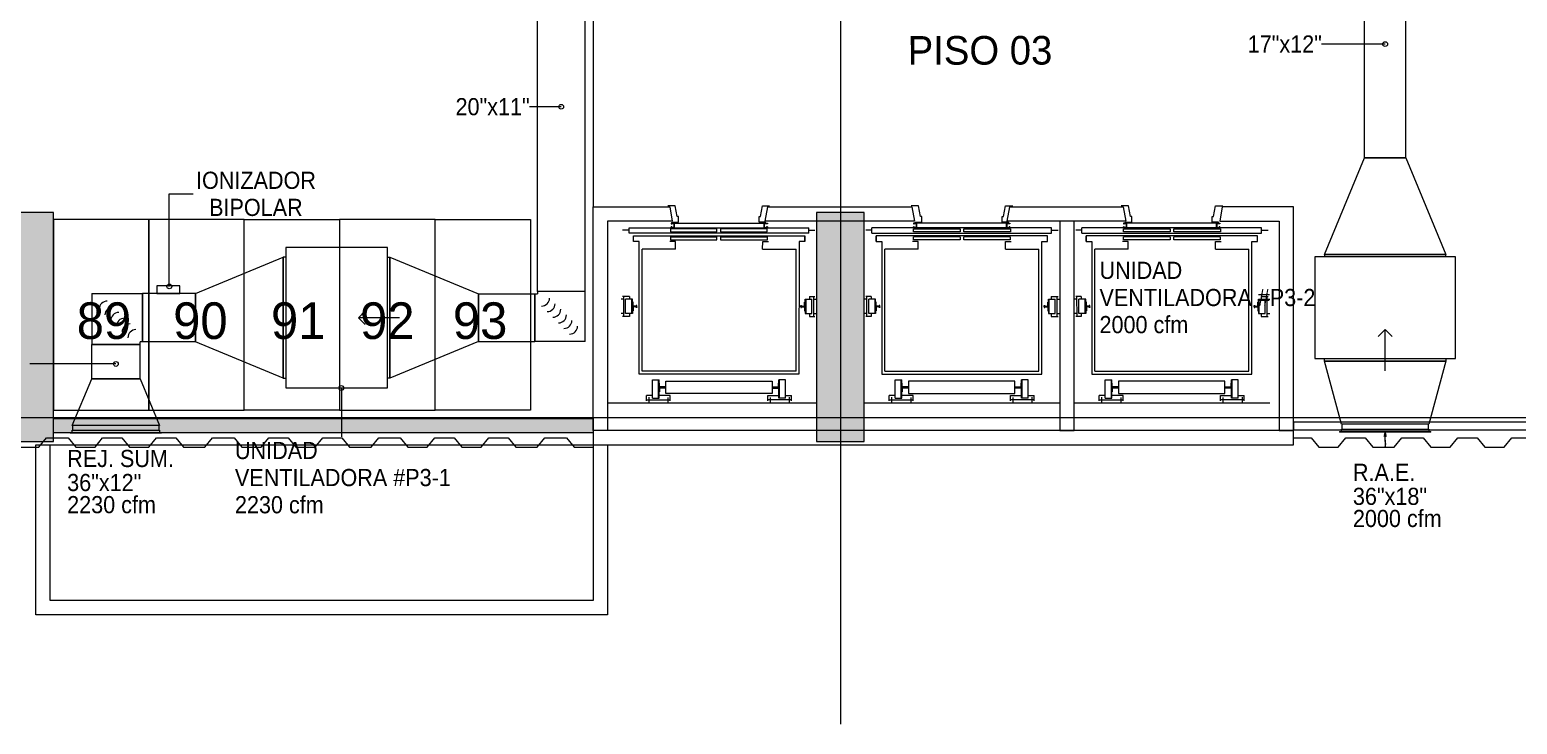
# Model space of a CAD drawing. Header units: metres. Extents: x 31.9 to 92.3, y -29 to 44.
# Drawn here: x 55.5 to 71.1, y -23.16 to -15.88 of the extents above; entities that cross this region are included whole.
import ezdxf

# ---------------------------------------------------------------- set-up
doc = ezdxf.new("R2010")
doc.units = ezdxf.units.M
doc.header["$LTSCALE"] = 100
doc.linetypes.add('HIDDEN JT', pattern=[0.0016, 0.001, -0.0006])
doc.layers.add('A-DETL', color=7, linetype='Continuous', lineweight=9, true_color=0x00a600)
doc.layers.add('M-HVAC-CDFF', color=8, linetype='Continuous', lineweight=18, true_color=0x414141)
for name, color, linetype, lineweight in [('A-DETL-GENF', 7, 'Continuous', 9), ('A-GENM', 7, 'Continuous', 18), ('Arqui', 8, 'Continuous', 0), ('G-ANNO-TEXT', 7, 'Continuous', 9), ('M-EQPM', 7, 'Continuous', 18), ('M-EQPM-IDEN', 7, 'Continuous', 9), ('M-HVAC-CDFF-IDEN', 7, 'Continuous', 9), ('M-HVAC-DUCT', 7, 'Continuous', 18), ('M-HVAC-DUCT-IDEN', 7, 'Continuous', 9)]:
    doc.layers.add(name, color=color, linetype=linetype, lineweight=lineweight)
doc.styles.add('SansSerif', font='SANSS__.TTF', dxfattribs={"width": 0.9, "height": 0.18})

# ---------------------------------------------------------------- blocks, each defined once
blk = doc.blocks.new('MARCOE-102')
at = {"layer": 'Arqui'}
for p, q in [((0, 0), (0, -2.5)), ((0, 0), (1.75, 0)), ((1.75, 0), (1.75, -0.45)), ((0, -2.5), (1.75, -2.5)), ((0.175, -0.175), (1.575, -0.175)), ((0.175, -0.175), (0.175, -2.325)), ((0.175, -2.325), (1.575, -2.325)), ((1.375, -0.45), (1.375, -0.275)), ((1.375, -0.275), (1.575, -0.275)), ((1.75, -0.45), (1.375, -0.45)), ((1.375, -2.05), (1.375, -2.225)), ((1.75, -2.05), (1.375, -2.05)), ((1.375, -2.225), (1.575, -2.225)), ((1.575, -0.275), (1.575, -0.175)), ((1.575, -2.325), (1.575, -2.225)), ((1.75, -2.5), (1.75, -2.05))]:
    blk.add_line(p, q, dxfattribs=at)
blk.add_lwpolyline([(0, 0), (0, -2.5), (1.75, -2.5), (1.75, -2.05), (1.375, -2.05), (1.375, -2.225), (1.575, -2.225), (1.575, -2.325), (0.175, -2.325), (0.175, -0.175), (1.575, -0.175), (1.575, -0.275), (1.375, -0.275), (1.375, -0.45), (1.75, -0.45), (1.75, 0), (0, 0)], dxfattribs=at)
blk = doc.blocks.new('ASCENSOR')
at = {"layer": 'Arqui'}
for p, q in [((-0.88, 0.922), (-0.88, 0.95)), ((-0.73, 0.922), (-0.73, 0.95)), ((-1.63, -1.015), (-1.63, 0.869)), ((-1.575, 0.869), (-1.63, 0.869)), ((-1.605, 0.869), (-1.605, 0.932)), ((-1.575, 0.869), (-1.575, -1.015)), ((-1.485, 0.826), (-1.545, 0.826)), ((-1.545, 0.826), (-1.485, 0.826)), ((-1.545, -0.971), (-1.545, 0.826)), ((-1.485, 0.826), (-1.485, 0.766)), ((-0.91, 0.876), (-0.91, 0.932)), ((-0.7, 0.921), (-0.91, 0.921)), ((-0.91, 0.876), (-0.88, 0.876)), ((-0.73, 0.902), (-0.88, 0.902)), ((-0.88, 0.83), (-0.88, 0.902)), ((-0.73, 0.836), (-0.88, 0.836)), ((-0.88, 0.836), (-0.73, 0.836)), ((-0.85, 0.83), (-0.88, 0.83)), ((-0.85, 0.83), (-0.88, 0.83)), ((-0.85, 0.83), (-0.805, 0.83)), ((-0.85, 0.83), (-0.805, 0.83)), ((-0.85, 0.83), (-0.805, 0.83)), ((-0.85, 0.83), (-0.805, 0.83)), ((-0.85, 0.823), (-0.85, 0.83)), ((-0.85, 0.823), (-0.85, 0.83)), ((-0.809, 0.823), (-0.85, 0.823)), ((-0.809, 0.823), (-0.85, 0.823)), ((-0.816, 0.785), (-0.816, 0.792)), ((-0.816, 0.792), (-0.802, 0.792)), ((-0.809, 0.785), (-0.816, 0.785)), ((-0.809, 0.785), (-0.809, 0.823)), ((-0.802, 0.785), (-0.809, 0.785)), ((-0.76, 0.83), (-0.805, 0.83)), ((-0.76, 0.83), (-0.805, 0.83)), ((-0.76, 0.83), (-0.805, 0.83)), ((-0.76, 0.83), (-0.805, 0.83)), ((-0.802, 0.823), (-0.76, 0.823)), ((-0.802, 0.823), (-0.76, 0.823)), ((-0.802, 0.785), (-0.802, 0.823)), ((-0.795, 0.792), (-0.802, 0.792)), ((-0.802, 0.785), (-0.795, 0.785)), ((-0.795, 0.785), (-0.795, 0.792)), ((-0.76, 0.823), (-0.76, 0.83)), ((-0.76, 0.823), (-0.76, 0.83)), ((-0.76, 0.83), (-0.73, 0.83)), ((-0.76, 0.83), (-0.73, 0.83)), ((-0.73, 0.836), (-0.73, 0.902)), ((-0.73, 0.876), (-0.7, 0.876)), ((-0.73, 0.83), (-0.73, 0.836)), ((-0.7, 0.876), (-0.7, 0.932)), ((-1.485, 0.766), (-0.096, 0.766)), ((-1.405, 0.385), (-1.405, 0.735)), ((-0.126, 0.735), (-1.405, 0.735)), ((-0.126, 0.735), (-0.126, -0.88)), ((-0.096, 0.766), (-0.096, -0.911)), ((-0.036, 0.625), (-0.036, 0.555)), ((0.155, 0.625), (-0.036, 0.625)), ((0.184, 0.688), (0.128, 0.688)), ((0.128, 0.625), (0.128, 0.688)), ((0.147, 0.664), (0.21, 0.664)), ((0.155, 0.625), (0.155, 0.555)), ((0.173, 0.689), (0.173, 0.438)), ((0.155, 0.561), (-0.036, 0.561)), ((0.155, 0.555), (-0.036, 0.555)), ((-0.021, 0.485), (0.109, 0.485)), ((-0.021, -0.63), (-0.021, 0.485)), ((-0.001, 0.552), (-0.001, 0.555)), ((-0.001, 0.555), (0.041, 0.555)), ((0.038, 0.552), (-0.001, 0.552)), ((0.038, 0.491), (0.038, 0.552)), ((0.041, 0.555), (0.041, 0.491)), ((0.089, 0.555), (0.041, 0.555)), ((0.047, 0.555), (0.047, 0.491)), ((0.05, 0.491), (0.05, 0.552)), ((0.05, 0.552), (0.089, 0.552)), ((0.089, 0.552), (0.089, 0.555)), ((0.089, 0.552), (0.089, 0.555)), ((0.109, 0.485), (0.109, -0.63)), ((0.128, 0.438), (0.128, 0.555)), ((-1.68, 0.434), (-1.671, 0.434)), ((-1.68, 0.434), (-1.671, 0.434)), ((-1.68, 0.399), (-1.68, 0.434)), ((-1.68, 0.399), (-1.68, 0.434)), ((-1.63, 0.399), (-1.68, 0.399)), ((-1.63, 0.399), (-1.68, 0.399)), ((-1.676, 0.43), (-1.674, 0.43)), ((-1.674, 0.43), (-1.676, 0.43)), ((-1.676, 0.402), (-1.676, 0.43)), ((-1.676, 0.43), (-1.676, 0.402)), ((-1.633, 0.402), (-1.676, 0.402)), ((-1.676, 0.402), (-1.633, 0.402)), ((-1.674, 0.426), (-1.674, 0.43)), ((-1.674, 0.426), (-1.674, 0.43)), ((-1.671, 0.426), (-1.674, 0.426)), ((-1.671, 0.426), (-1.674, 0.426)), ((-1.671, 0.434), (-1.671, 0.426)), ((-1.671, 0.434), (-1.671, 0.426)), ((-1.639, 0.434), (-1.639, 0.426)), ((-1.63, 0.434), (-1.639, 0.434)), ((-1.639, 0.434), (-1.63, 0.434)), ((-1.639, 0.426), (-1.639, 0.434)), ((-1.639, 0.426), (-1.635, 0.426)), ((-1.635, 0.426), (-1.639, 0.426)), ((-1.635, 0.43), (-1.633, 0.43)), ((-1.635, 0.426), (-1.635, 0.43)), ((-1.635, 0.43), (-1.635, 0.426)), ((-1.633, 0.43), (-1.635, 0.43)), ((-1.633, 0.402), (-1.633, 0.43)), ((-1.633, 0.402), (-1.633, 0.43)), ((-1.63, 0.399), (-1.63, 0.434)), ((-1.63, 0.434), (-1.63, 0.399)), ((-1.587, 0.433), (-1.618, 0.433)), ((-1.618, 0.433), (-1.618, -0.056)), ((-1.587, -0.056), (-1.587, 0.433)), ((-1.503, 0.434), (-1.534, 0.434)), ((-1.534, -0.056), (-1.534, 0.434)), ((-1.503, -0.056), (-1.503, 0.434)), ((-1.485, 0.385), (-1.485, 0.445)), ((-1.405, 0.385), (-1.485, 0.385)), ((0.184, 0.438), (0.128, 0.438)), ((0.149, 0.463), (0.209, 0.463)), ((-1.618, -0.056), (-1.587, -0.056)), ((-1.587, -0.095), (-1.618, -0.095)), ((-1.618, -0.095), (-1.618, -0.583)), ((-1.587, -0.583), (-1.587, -0.095)), ((-1.534, -0.056), (-1.503, -0.056)), ((-1.503, -0.095), (-1.534, -0.095)), ((-1.534, -0.58), (-1.534, -0.095)), ((-1.503, -0.58), (-1.503, -0.095)), ((-1.747, -0.512), (-1.859, -0.533)), ((-1.859, -0.533), (-1.859, -0.609)), ((-1.69, -0.498), (-1.747, -0.498)), ((-1.747, -0.498), (-1.747, -0.512)), ((-1.69, -0.564), (-1.69, -0.498)), ((-1.68, -0.564), (-1.69, -0.564)), ((-1.618, -0.583), (-1.587, -0.583)), ((-1.534, -0.58), (-1.503, -0.58)), ((-1.405, -0.53), (-1.485, -0.53)), ((-1.485, -0.53), (-1.485, -0.59)), ((-1.405, -0.53), (-1.405, -0.88)), ((0.184, -0.583), (0.128, -0.583)), ((0.128, -0.583), (0.128, -0.7)), ((0.149, -0.609), (0.209, -0.609)), ((0.173, -0.834), (0.173, -0.583)), ((0.155, -0.7), (-0.036, -0.7)), ((-0.036, -0.77), (-0.036, -0.7)), ((0.155, -0.706), (-0.036, -0.706)), ((0.155, -0.77), (-0.036, -0.77)), ((0.109, -0.63), (-0.021, -0.63)), ((-0.001, -0.697), (-0.001, -0.7)), ((0.038, -0.697), (-0.001, -0.697)), ((-0.001, -0.7), (0.041, -0.7)), ((0.038, -0.636), (0.038, -0.697)), ((0.041, -0.7), (0.041, -0.636)), ((0.047, -0.7), (0.047, -0.636)), ((0.089, -0.7), (0.047, -0.7)), ((0.05, -0.636), (0.05, -0.697)), ((0.05, -0.697), (0.089, -0.697)), ((0.089, -0.697), (0.089, -0.7)), ((0.128, -0.77), (0.128, -0.833)), ((0.155, -0.77), (0.155, -0.7)), ((-0.096, -0.911), (-1.485, -0.911)), ((-1.485, -0.911), (-1.485, -0.971)), ((-0.126, -0.88), (-1.405, -0.88)), ((-0.808, -0.936), (-0.815, -0.936)), ((-0.815, -0.936), (-0.815, -0.943)), ((-0.808, -0.936), (-0.808, -0.974)), ((-0.801, -0.936), (-0.808, -0.936)), ((-0.801, -0.936), (-0.801, -0.974)), ((-0.801, -0.936), (-0.794, -0.936)), ((-0.794, -0.936), (-0.794, -0.943)), ((0.184, -0.833), (0.128, -0.833)), ((0.147, -0.809), (0.21, -0.809)), ((-1.575, -1.015), (-1.63, -1.015)), ((-1.605, -1.015), (-1.605, -1.083)), ((-1.485, -0.971), (-1.545, -0.971)), ((-0.91, -1.011), (-0.88, -1.011)), ((-0.91, -1.011), (-0.91, -1.083)), ((-0.7, -1.072), (-0.91, -1.072)), ((-0.85, -0.981), (-0.88, -0.981)), ((-0.85, -0.981), (-0.88, -0.981)), ((-0.88, -0.981), (-0.88, -1.052)), ((-0.73, -0.987), (-0.88, -0.987)), ((-0.88, -0.987), (-0.73, -0.987)), ((-0.73, -1.052), (-0.88, -1.052)), ((-0.88, -1.073), (-0.88, -1.1)), ((-0.808, -0.974), (-0.85, -0.974)), ((-0.808, -0.974), (-0.85, -0.974)), ((-0.85, -0.974), (-0.85, -0.981)), ((-0.85, -0.974), (-0.85, -0.981)), ((-0.85, -0.981), (-0.805, -0.981)), ((-0.85, -0.981), (-0.805, -0.981)), ((-0.85, -0.981), (-0.805, -0.981)), ((-0.85, -0.981), (-0.805, -0.981)), ((-0.815, -0.943), (-0.801, -0.943)), ((-0.76, -0.981), (-0.805, -0.981)), ((-0.76, -0.981), (-0.805, -0.981)), ((-0.76, -0.981), (-0.805, -0.981)), ((-0.76, -0.981), (-0.805, -0.981)), ((-0.794, -0.943), (-0.801, -0.943)), ((-0.801, -0.974), (-0.76, -0.974)), ((-0.801, -0.974), (-0.76, -0.974)), ((-0.76, -0.974), (-0.76, -0.981)), ((-0.76, -0.974), (-0.76, -0.981)), ((-0.76, -0.981), (-0.73, -0.981)), ((-0.76, -0.981), (-0.73, -0.981)), ((-0.73, -0.981), (-0.73, -0.987)), ((-0.73, -0.987), (-0.73, -1.052)), ((-0.73, -1.011), (-0.7, -1.011)), ((-0.73, -1.073), (-0.73, -1.1)), ((-0.7, -1.011), (-0.7, -1.083))]:
    blk.add_line(p, q, dxfattribs=at)
blk.add_lwpolyline([(-1.68, -0.564), (-1.68, 0.413), (-1.69, 0.413), (-1.69, 0.347), (-1.747, 0.347), (-1.747, 0.361), (-1.859, 0.382), (-1.859, 0.458)], dxfattribs=at)
for centre, radius, start, end in [((0.044, 0.491), 0.006, 180, 270), ((0.044, 0.491), 0.003, 180, 270), ((0.044, 0.491), 0.006, 270, 0), ((0.044, 0.491), 0.003, 270, 0), ((0.044, -0.636), 0.006, 90, 180), ((0.044, -0.636), 0.003, 90, 180), ((0.044, -0.636), 0.006, 0, 90), ((0.044, -0.636), 0.003, 0, 90)]:
    blk.add_arc(centre, radius, start, end, dxfattribs=at)
for points in [[(-0.795, 0.792), (-0.795, 0.785), (-0.816, 0.785), (-0.816, 0.792)], [(-0.816, 0.785), (-0.816, 0.792), (-0.795, 0.785), (-0.816, 0.785)], [(-0.795, 0.785), (-0.816, 0.785), (-0.795, 0.792), (-0.816, 0.792)], [(-0.794, -0.943), (-0.794, -0.936), (-0.815, -0.936), (-0.815, -0.943)], [(-0.815, -0.936), (-0.815, -0.943), (-0.794, -0.936), (-0.815, -0.936)], [(-0.794, -0.936), (-0.815, -0.936), (-0.794, -0.943), (-0.815, -0.943)]]:
    blk.add_solid(points, dxfattribs=at)
at = {"layer": 'Arqui', "xscale": 0.01999999999998181, "yscale": 0.01999999999998181, "zscale": 0.01999999999998181, "rotation": 270}
blk.add_blockref('MARCOE-102', (-1.63, -0.541), dxfattribs=at)
blk = doc.blocks.new('estructura etapa 3')
at = {"layer": 'Arqui'}
h = blk.add_hatch(color=256, dxfattribs=at)
h.paths.add_polyline_path([(-91.651, -6658.124), (-91.651, -6657.624), (-92.35, -6657.624), (-92.35, -6658.124)])
h.paths.add_polyline_path([(-49.354, -6658.124), (-49.354, -6657.624), (-50.055, -6657.624), (-50.055, -6658.124)])
h.paths.add_polyline_path([(-56.053, -6658.124), (-56.053, -6657.624), (-56.753, -6657.624), (-56.753, -6658.124)])
h.paths.add_polyline_path([(-76.45, -6659.124), (-76.95, -6659.124), (-76.95, -6657.624), (-76.45, -6657.624)])
h.paths.add_polyline_path([(-83.95, -6659.124), (-84.45, -6659.124), (-84.45, -6657.624), (-83.95, -6657.624)])
h.paths.add_polyline_path([(-60.452, -6659.124), (-60.952, -6659.124), (-60.952, -6657.624), (-60.452, -6657.624)])
h.paths.add_polyline_path([(-67.95, -6659.124), (-68.45, -6659.124), (-68.45, -6657.624), (-67.95, -6657.624)])
h.paths.add_polyline_path([(-91.85, -6668.199), (-91.851, -6667.599), (-92.35, -6667.599), (-92.349, -6668.199)])
h.paths.add_polyline_path([(-49.354, -6668.199), (-49.354, -6667.599), (-49.854, -6667.599), (-49.854, -6668.199)])
h.paths.add_polyline_path([(-56.154, -6668.149), (-56.154, -6667.649), (-56.854, -6667.649), (-56.854, -6668.149)])
h.paths.add_polyline_path([(-59.952, -6667.649), (-59.952, -6668.149), (-61.452, -6668.149), (-61.452, -6667.649)])
h.paths.add_polyline_path([(-75.95, -6667.649), (-75.95, -6668.149), (-77.45, -6668.149), (-77.45, -6667.649)])
h.paths.add_polyline_path([(-68.95, -6667.649), (-68.95, -6668.149), (-67.45, -6668.149), (-67.45, -6667.649)])
h.paths.add_polyline_path([(-84.95, -6667.649), (-84.95, -6668.149), (-83.45, -6668.149), (-83.45, -6667.649)])
h.paths.add_polyline_path([(-91.85, -6676.199), (-91.85, -6675.599), (-92.349, -6675.599), (-92.349, -6676.199)])
h.paths.add_polyline_path([(-49.354, -6676.199), (-49.354, -6675.599), (-49.854, -6675.599), (-49.854, -6676.199)])
h.paths.add_polyline_path([(-56.154, -6676.149), (-56.154, -6675.649), (-56.754, -6675.649), (-56.754, -6676.149)])
h.paths.add_polyline_path([(-59.952, -6675.649), (-59.952, -6676.149), (-61.452, -6676.149), (-61.452, -6675.649)])
h.paths.add_polyline_path([(-75.95, -6675.649), (-75.95, -6676.149), (-77.45, -6676.149), (-77.45, -6675.649)])
h.paths.add_polyline_path([(-68.95, -6675.649), (-68.95, -6676.149), (-67.45, -6676.149), (-67.45, -6675.649)])
h.paths.add_polyline_path([(-84.95, -6675.649), (-84.95, -6676.149), (-83.45, -6676.149), (-83.45, -6675.649)])
h.paths.add_polyline_path([(-91.847, -6686.299), (-91.851, -6685.699), (-92.35, -6685.699), (-92.346, -6686.299)])
h.paths.add_polyline_path([(-49.354, -6686.299), (-49.354, -6685.699), (-49.854, -6685.699), (-49.854, -6686.299)])
h.paths.add_polyline_path([(-56.154, -6686.249), (-56.154, -6685.749), (-56.754, -6685.749), (-56.754, -6686.249)])
h.paths.add_polyline_path([(-59.952, -6685.749), (-59.952, -6686.249), (-61.452, -6686.249), (-61.452, -6685.749)])
h.paths.add_polyline_path([(-75.95, -6685.749), (-75.95, -6686.249), (-77.45, -6686.249), (-77.45, -6685.749)])
h.paths.add_polyline_path([(-68.95, -6685.749), (-68.95, -6686.249), (-67.45, -6686.249), (-67.45, -6685.749)])
h.paths.add_polyline_path([(-84.95, -6685.749), (-84.95, -6686.249), (-83.45, -6686.249), (-83.45, -6685.749)])
h.paths.add_polyline_path([(-49.353, -6694.294), (-49.354, -6693.699), (-49.855, -6693.699), (-49.854, -6694.294)])
h.paths.add_polyline_path([(-56.054, -6694.249), (-56.054, -6693.749), (-56.753, -6693.749), (-56.753, -6694.249)])
h.paths.add_polyline_path([(-91.651, -6694.249), (-91.651, -6693.749), (-92.35, -6693.749), (-92.35, -6694.249)])
h.paths.add_polyline_path([(-59.952, -6693.749), (-59.952, -6694.249), (-61.452, -6694.249), (-61.452, -6693.749)])
h.paths.add_polyline_path([(-75.95, -6693.749), (-75.95, -6694.249), (-77.45, -6694.249), (-77.45, -6693.749)])
h.paths.add_polyline_path([(-68.95, -6693.749), (-68.95, -6694.249), (-67.45, -6694.249), (-67.45, -6693.749)])
h.paths.add_polyline_path([(-84.95, -6693.749), (-84.95, -6694.249), (-83.45, -6694.249), (-83.45, -6693.749)])
h.paths.add_polyline_path([(-49.358, -6703.974), (-49.353, -6703.374), (-49.854, -6703.374), (-49.859, -6703.974)])
h.paths.add_polyline_path([(-56.054, -6703.924), (-56.054, -6703.424), (-56.753, -6703.424), (-56.753, -6703.924)])
h.paths.add_polyline_path([(-67.95, -6704.924), (-67.95, -6703.424), (-68.45, -6703.424), (-68.45, -6704.924)])
h.paths.add_polyline_path([(-91.651, -6703.924), (-91.651, -6703.424), (-92.35, -6703.424), (-92.35, -6703.924)])
h.paths.add_polyline_path([(-61.847, -6703.424), (-60.347, -6703.424), (-60.347, -6703.924), (-61.847, -6703.924)])
h.paths.add_polyline_path([(-83.95, -6704.924), (-83.95, -6703.424), (-84.45, -6703.424), (-84.45, -6704.924)])
h.paths.add_polyline_path([(-76.45, -6704.924), (-76.45, -6703.424), (-76.95, -6703.424), (-76.95, -6704.924)])
h.paths.add_polyline_path([(-49.354, -6711.949), (-49.354, -6711.449), (-50.054, -6711.449), (-50.054, -6711.949)])
h.paths.add_polyline_path([(-55.954, -6711.949), (-55.954, -6711.449), (-56.654, -6711.449), (-56.654, -6711.949)])
h.paths.add_polyline_path([(-91.65, -6711.949), (-91.65, -6711.449), (-92.35, -6711.449), (-92.35, -6711.949)])
h.paths.add_polyline_path([(-60.952, -6711.949), (-60.952, -6709.549), (-60.452, -6709.549), (-60.452, -6711.949)])
h.paths.add_polyline_path([(-68.45, -6709.549), (-68.45, -6711.949), (-67.95, -6711.949), (-67.95, -6709.549)])
h.paths.add_polyline_path([(-76.95, -6709.549), (-76.95, -6711.949), (-76.45, -6711.949), (-76.45, -6709.549)])
h.paths.add_polyline_path([(-83.95, -6709.549), (-83.95, -6711.949), (-84.45, -6711.949), (-84.45, -6709.549)])
for p, q in [((-68.2, -6655.354), (-68.2, -6714.914)), ((-93.66, -6711.699), (-46.502, -6711.699))]:
    blk.add_line(p, q, dxfattribs=at)
for points in [[(-76.95, -6709.549), (-76.95, -6711.949), (-76.45, -6711.949), (-76.45, -6709.549)], [(-68.45, -6709.549), (-68.45, -6711.949), (-67.95, -6711.949), (-67.95, -6709.549)]]:
    blk.add_lwpolyline(points, close=True, dxfattribs=at)
blk = doc.blocks.new('A$C59bbb444')
at = {"layer": 'Arqui', "ltscale": 0.3}
h = blk.add_hatch(color=256, dxfattribs=at)
h.dxf.hatch_style = 1
h.paths.add_polyline_path([(29.53, 9.016), (29.53, 8.866), (23.871, 8.866), (23.871, 9.016)])
h.paths.add_polyline_path([(16.371, 9.016), (16.371, 8.866), (23.371, 8.866), (23.371, 9.016)])
h.paths.add_polyline_path([(15.871, 9.016), (15.871, 8.866), (8.671, 8.866), (8.671, 9.016)])
at = {"layer": 'Arqui'}
for p, q in [((31.871, 9.176), (29.68, 9.176)), ((31.871, 9.176), (29.821, 9.176)), ((34.423, 9.176), (32.371, 9.176)), ((36.623, 9.176), (34.573, 9.176))]:
    blk.add_line(p, q, dxfattribs=at)
for points in [[(28.332, 14.631), (28.332, 13.434), (29.53, 13.434), (29.53, 11.236)], [(22.564, 8.716), (22.644, 8.815), (22.847, 8.815), (22.927, 8.716), (23.129, 8.716), (23.209, 8.815), (23.412, 8.815), (23.492, 8.716), (23.718, 8.716), (23.798, 8.815), (24.023, 8.815), (24.103, 8.716), (24.306, 8.716)], [(24.306, 8.716), (24.386, 8.815), (24.588, 8.815), (24.668, 8.716), (24.871, 8.716), (24.951, 8.815), (25.154, 8.815), (25.234, 8.716), (25.459, 8.716), (25.539, 8.815), (25.764, 8.815), (25.844, 8.716), (26.047, 8.716)], [(26.047, 8.716), (26.127, 8.815), (26.33, 8.815), (26.41, 8.716), (26.613, 8.716), (26.693, 8.815), (26.895, 8.815), (26.975, 8.716), (27.201, 8.716), (27.281, 8.815), (27.506, 8.815), (27.586, 8.716), (27.789, 8.716)], [(27.789, 8.716), (27.869, 8.815), (28.071, 8.815), (28.151, 8.716), (28.354, 8.716), (28.434, 8.815), (28.637, 8.815), (28.717, 8.716), (28.942, 8.716), (29.022, 8.815), (29.248, 8.815), (29.328, 8.716), (29.53, 8.716)], [(36.873, 8.815), (37.057, 8.815), (37.137, 8.716), (37.34, 8.716), (37.42, 8.815), (37.623, 8.815), (37.703, 8.716), (37.928, 8.716), (38.008, 8.815), (38.233, 8.815), (38.313, 8.716), (38.516, 8.716)], [(38.516, 8.716), (38.596, 8.815), (38.799, 8.815), (38.879, 8.716), (39.081, 8.716), (39.161, 8.815), (39.364, 8.815), (39.444, 8.716), (39.67, 8.716), (39.75, 8.815), (39.975, 8.815), (40.055, 8.716), (40.258, 8.716)]]:
    blk.add_lwpolyline(points, dxfattribs=at)
for points in [[(30.332, 11.236), (30.358, 11.086), (29.68, 11.086), (29.68, 8.891), (29.53, 8.891), (29.53, 11.236)], [(32.869, 11.236), (32.897, 11.086), (31.334, 11.086), (31.362, 11.236)], [(35.086, 11.236), (35.114, 11.086), (33.871, 11.086), (33.899, 11.236)], [(36.125, 11.236), (36.099, 11.086), (36.723, 11.086), (36.723, 8.891), (36.873, 8.891), (36.873, 11.236)], [(24.871, 11.103), (23.871, 11.103), (23.871, 9.103), (24.871, 9.103)], [(25.871, 11.103), (24.871, 11.103), (24.871, 9.103), (25.871, 9.103)], [(25.871, 11.103), (24.871, 11.103), (24.871, 9.103), (25.871, 9.103)], [(25.871, 11.103), (26.871, 11.103), (26.871, 9.103), (25.871, 9.103)], [(25.871, 11.103), (26.871, 11.103), (26.871, 9.103), (25.871, 9.103)], [(27.871, 11.103), (26.871, 11.103), (26.871, 9.103), (27.871, 9.103)], [(27.871, 11.103), (28.871, 11.103), (28.871, 9.103), (27.871, 9.103)], [(34.423, 8.891), (34.573, 8.891), (34.573, 8.891), (34.573, 11.086), (34.423, 11.086), (34.423, 11.086), (34.423, 11.086), (34.423, 11.086), (34.423, 8.891), (34.423, 8.891)], [(29.53, 9.016), (29.53, 8.866), (23.871, 8.866), (23.871, 9.016)], [(29.53, 8.741), (36.873, 8.741), (36.873, 8.891), (29.53, 8.891)], [(36.873, 8.899), (39.369, 8.899), (39.369, 8.979), (36.873, 8.979)], [(23.686, 8.741), (29.68, 8.741), (29.68, 6.957), (23.686, 6.957)], [(23.686, 8.741), (29.68, 8.741), (29.68, 6.957), (23.686, 6.957)], [(23.836, 8.741), (29.53, 8.741), (29.53, 7.107), (23.836, 7.107)]]:
    blk.add_lwpolyline(points, close=True, dxfattribs=at)
blk.add_blockref('estructura etapa 3', (100.321, 6720.724), dxfattribs=at)
at = {"layer": 'Arqui', "rotation": 269.9943251266501}
blk.add_blockref('ASCENSOR', (30.921, 9.386), dxfattribs=at)
at = {"layer": 'Arqui', "xscale": -1, "rotation": 90.0056748733478}
for p in [(33.321, 9.386), (35.523, 9.386)]:
    blk.add_blockref('ASCENSOR', p, dxfattribs=at)
at = {"layer": 'Arqui'}
blk.add_text('PISO 03 ', height=0.3, rotation=0.0669, dxfattribs=at).set_placement((32.827, 12.726))
at = {"layer": 'Arqui', "char_height": 0.384, "attachment_point": 1, "rotation": 360}
for s, insert in [('89', (24.114, 10.234)), ('90', (25.125, 10.234)), ('91', (26.151, 10.234)), ('92', (27.085, 10.234)), ('93', (28.058, 10.234))]:
    blk.add_mtext_dynamic_manual_height_columns(s, width=0.89145, gutter_width=5, heights=[0], dxfattribs=dict(at, insert=insert))
blk = doc.blocks.new('BCF_LOD200_AllSizes - BCF-212-2035209-NIVEL 03')
at = {"layer": 'M-EQPM', "color": 1, "true_color": 0xff0000}
for p, q in [((-0.559, -0.635), (-0.559, 0.635)), ((-0.559, 0.635), (-0.533, 0.635)), ((0.533, 0.737), (-0.533, 0.737)), ((-0.533, 0.737), (-0.533, -0.737)), ((0.533, -0.737), (0.533, 0.737)), ((0.559, 0.635), (0.533, 0.635)), ((0.559, 0.635), (0.559, -0.635)), ((-0.229, 0), (-0.3, 0.072)), ((-0.66, 0), (-0.229, 0)), ((-0.229, 0), (-0.3, -0.072)), ((-0.533, -0.635), (-0.559, -0.635)), ((-0.533, -0.737), (0.533, -0.737)), ((0.533, -0.635), (0.559, -0.635))]:
    blk.add_line(p, q, dxfattribs=at)
blk = doc.blocks.new('M_Rectangular Transition - Angle - 45 LAMINA-2151834-NIVEL 03')
at = {"layer": 'M-HVAC-DUCT', "color": 5, "true_color": 0x0000ff}
for p, q in [((0, 0.216), (1.012, 0.635)), ((1.012, 0.635), (1.012, -0.635)), ((0, -0.216), (0, 0.216)), ((1.012, -0.635), (0, -0.216))]:
    blk.add_line(p, q, dxfattribs=at)
blk = doc.blocks.new('M_Rectangular Transition - Angle - 30 LAMINA-2036829-NIVEL 03')
at = {"layer": 'M-HVAC-DUCT', "color": 6, "true_color": 0xff00ff}
for p, q in [((0, 0.635), (0.664, 0.457)), ((0, -0.635), (0, 0.635)), ((0.664, 0.457), (0.664, -0.457)), ((0.664, -0.457), (0, -0.635))]:
    blk.add_line(p, q, dxfattribs=at)
blk = doc.blocks.new('M_Rectangular Transition - Angle - 45 LAMINA-2151700-NIVEL 03')
at = {"layer": 'M-HVAC-DUCT', "color": 5, "true_color": 0x0000ff}
for p, q in [((0, 0.254), (0.491, 0.457)), ((0.491, 0.457), (0.491, -0.457)), ((0, -0.254), (0, 0.254)), ((0.491, -0.457), (0, -0.254))]:
    blk.add_line(p, q, dxfattribs=at)
blk = doc.blocks.new('Rectangular Elbow - Mitered - Single Thickness Vanes - LAMINA-2031966-NIVEL 03')
at = {"layer": 'A-GENM', "color": 3, "true_color": 0x00ff00}
for centre in [(-0.206, 0.206), (-0.147, 0.147), (-0.088, 0.088), (-0.029, 0.029), (0.029, -0.029), (0.088, -0.088)]:
    blk.add_arc(centre, 0.0833, 270, 360, dxfattribs=at)
at = {"layer": 'M-HVAC-DUCT', "color": 3, "true_color": 0x00ff00}
for p, q in [((-0.275, -0.25), (-0.275, 0.25)), ((-0.275, 0.25), (-0.25, 0.25)), ((0.25, 0.275), (-0.25, 0.275)), ((-0.25, 0.275), (-0.25, 0.25)), ((0.25, -0.25), (0.25, 0.275)), ((0.25, -0.25), (-0.275, -0.25))]:
    blk.add_line(p, q, dxfattribs=at)
blk = doc.blocks.new('M_Rectangular Transition - Angle - 45 LAMINA-2151643-NIVEL 03')
at = {"layer": 'M-HVAC-DUCT', "color": 3, "true_color": 0x00ff00}
for p, q in [((0, 0.25), (0.929, 0.635)), ((0.929, 0.635), (0.929, -0.635)), ((0, -0.25), (0, 0.25)), ((0.929, -0.635), (0, -0.25))]:
    blk.add_line(p, q, dxfattribs=at)
blk = doc.blocks.new('Rectangular Elbow - Mitered - Single Thickness Vanes - LAMINA-2636994-NIVEL 03')
at = {"layer": 'A-GENM', "color": 5, "true_color": 0x0000ff}
for centre in [(-0.21, 0.21), (-0.15, 0.15), (-0.09, 0.09), (-0.03, 0.03), (0.03, -0.03), (0.09, -0.09)]:
    blk.add_arc(centre, 0.0847, 270, 360, dxfattribs=at)
at = {"layer": 'M-HVAC-DUCT', "color": 5, "true_color": 0x0000ff}
for p, q in [((-0.279, -0.254), (-0.279, 0.254)), ((-0.279, 0.254), (-0.254, 0.254)), ((0.254, 0.279), (-0.254, 0.279)), ((-0.254, 0.279), (-0.254, 0.254)), ((0.254, -0.254), (0.254, 0.279)), ((0.254, -0.254), (-0.279, -0.254))]:
    blk.add_line(p, q, dxfattribs=at)
blk = doc.blocks.new('M_Rectangular Transition - Angle - 45 LAMINA-2637030-NIVEL 03')
at = {"layer": 'M-HVAC-DUCT', "color": 5, "true_color": 0x0000ff}
for p, q in [((0, 0.254), (0.92, 0.635)), ((0.92, 0.635), (0.92, -0.635)), ((0, -0.254), (0, 0.254)), ((0.92, -0.635), (0, -0.254))]:
    blk.add_line(p, q, dxfattribs=at)
blk = doc.blocks.new('REJ_ SUM_DE_MURO - 36_x12_-2197794-NIVEL 03')
at = {"layer": 'M-HVAC-CDFF', "color": 5, "true_color": 0x0000ff}
for p, q in [((-0.478, 0), (0.478, 0)), ((-0.478, 0), (-0.478, -0.005)), ((-0.457, 0.027), (0.457, 0.027)), ((-0.457, 0), (-0.457, 0.027)), ((-0.451, 0.027), (-0.451, 0.076)), ((0.451, 0.076), (0.451, 0.027)), ((0.457, 0.027), (0.457, 0)), ((0.478, -0.005), (0.478, 0)), ((0.478, -0.005), (-0.478, -0.005))]:
    blk.add_line(p, q, dxfattribs=at)
blk = doc.blocks.new('R_A_E_ DE MURO - 36_x18_-2440686-NIVEL 03')
at = {"layer": 'A-DETL-GENF', "linetype": 'HIDDEN JT', "true_color": 0xff00ff}
for points in [[(0.012, -0.051), (0.001, -0.012), (-0.011, -0.051), (0.001, -0.032)], [(0, -0.097), (0.001, -0.032), (-0.005, -0.053), (-0.005, -0.075)], [(0, -0.162), (0.005, -0.141), (0.005, -0.119), (0, -0.097)]]:
    blk.add_hatch(color=6, dxfattribs=at).paths.add_polyline_path(points)
at = {"layer": 'A-DETL-GENF', "color": 6, "true_color": 0xff00ff}
for p, q in [((0.001, -0.012), (-0.011, -0.051)), ((-0.011, -0.051), (0.001, -0.032)), ((-0.007, -0.038), (0.001, -0.012)), ((0, -0.097), (0.001, -0.032)), ((0, -0.097), (0, -0.162)), ((0.001, -0.012), (0.008, -0.038)), ((0.012, -0.051), (0.001, -0.012)), ((0.001, -0.032), (0.012, -0.051))]:
    blk.add_line(p, q, dxfattribs=at)
for centre, start, end in [((0.091, -0.065), 159.9731, 199.7121), ((-0.09, -0.129), 339.9731, 19.7121)]:
    blk.add_arc(centre, 0.096, start, end, dxfattribs=at)
at = {"layer": 'M-HVAC-CDFF', "color": 6, "true_color": 0xff00ff}
for p, q in [((-0.478, 0), (0.478, 0)), ((-0.478, 0), (-0.478, -0.005)), ((-0.457, 0.027), (0.457, 0.027)), ((-0.457, 0), (-0.457, 0.027)), ((-0.451, 0.027), (-0.451, 0.076)), ((0.451, 0.076), (0.451, 0.027)), ((0.457, 0.027), (0.457, 0)), ((0.478, -0.005), (0.478, 0)), ((0.478, -0.005), (-0.478, -0.005))]:
    blk.add_line(p, q, dxfattribs=at)

msp = doc.modelspace()

# ---------------------------------------------------------------- linework, layer by layer
at = {"layer": 'A-DETL', "color": 1, "true_color": 0xff0000}
for p, q in [((56.836, -18.567), (56.836, -18.647)), ((57.076, -18.567), (56.836, -18.567)), ((56.836, -18.647), (57.076, -18.647)), ((57.076, -18.647), (57.076, -18.567))]:
    msp.add_line(p, q, dxfattribs=at)
at = {"layer": 'G-ANNO-TEXT'}
for p, q in [((56.966, -17.603), (57.217, -17.603)), ((56.966, -18.573), (56.966, -17.603))]:
    msp.add_line(p, q, dxfattribs=at)
msp.add_circle((56.966, -18.573), 0.025, dxfattribs=at)
at = {"layer": 'M-EQPM-IDEN'}
msp.add_line((58.77, -19.638), (58.77, -20.151), dxfattribs=at)
msp.add_circle((58.77, -19.638), 0.025, dxfattribs=at)
at = {"layer": 'M-HVAC-DUCT', "color": 3, "true_color": 0x00ff00}
for p, q in [((60.825, -18.626), (60.825, -15.345)), ((61.325, -18.626), (61.325, -15.345)), ((60.208, -19.151), (60.208, -18.651)), ((60.208, -18.651), (60.8, -18.651)), ((60.8, -18.651), (60.8, -19.151)), ((61.325, -18.626), (60.825, -18.626)), ((60.208, -19.151), (60.8, -19.151))]:
    msp.add_line(p, q, dxfattribs=at)
at = {"layer": 'M-HVAC-DUCT', "color": 5, "true_color": 0x0000ff}
for p, q in [((69.498, -17.226), (69.498, -15.345)), ((69.93, -17.226), (69.93, -15.345)), ((69.93, -17.226), (69.498, -17.226)), ((56.685, -19.155), (56.685, -18.647)), ((57.241, -18.647), (56.685, -18.647)), ((57.241, -18.647), (57.241, -19.155)), ((56.152, -19.181), (56.66, -19.181)), ((56.152, -19.541), (56.152, -19.181)), ((56.66, -19.541), (56.66, -19.181)), ((57.241, -19.155), (56.685, -19.155)), ((56.66, -19.541), (56.152, -19.541))]:
    msp.add_line(p, q, dxfattribs=at)
at = {"layer": 'M-HVAC-DUCT-IDEN'}
for p, q in [((69.714, -16.032), (69.047, -16.032)), ((61.075, -16.689), (60.741, -16.689)), ((56.406, -19.386), (55.503, -19.386))]:
    msp.add_line(p, q, dxfattribs=at)
for centre in [(69.714, -16.032), (61.075, -16.689), (56.406, -19.386)]:
    msp.add_circle(centre, 0.025, dxfattribs=at)

# ---------------------------------------------------------------- block references
at = {"layer": 'A-DETL', "color": 5, "linetype": 'HIDDEN JT', "true_color": 0x0000ff}
msp.add_blockref('REJ_ SUM_DE_MURO - 36_x12_-2197794-NIVEL 03', (56.406, -20.108), dxfattribs=at)
at = {"layer": 'A-DETL', "color": 6, "linetype": 'HIDDEN JT', "true_color": 0xff00ff}
msp.add_blockref('R_A_E_ DE MURO - 36_x18_-2440686-NIVEL 03', (69.714, -20.095), dxfattribs=at)
at = {"layer": 'Arqui'}
msp.add_blockref('A$C59bbb444', (31.881, -28.974), dxfattribs=at)
at = {"layer": 'M-EQPM', "color": 1, "true_color": 0xff0000}
for p, rotation in [((58.719, -18.901), 180), ((69.714, -18.797), 90.00000000000017)]:
    msp.add_blockref('BCF_LOD200_AllSizes - BCF-212-2035209-NIVEL 03', p, dxfattribs=dict(at, rotation=rotation))
at = {"layer": 'M-HVAC-DUCT', "color": 5, "true_color": 0x0000ff}
for name, p, rotation in [('M_Rectangular Transition - Angle - 45 LAMINA-2151834-NIVEL 03', (69.714, -17.226), 270), ('Rectangular Elbow - Mitered - Single Thickness Vanes - LAMINA-2636994-NIVEL 03', (56.406, -18.901), 180), ('M_Rectangular Transition - Angle - 45 LAMINA-2151700-NIVEL 03', (56.406, -19.541), 270)]:
    msp.add_blockref(name, p, dxfattribs=dict(at, rotation=rotation))
msp.add_blockref('M_Rectangular Transition - Angle - 45 LAMINA-2637030-NIVEL 03', (57.241, -18.901), dxfattribs=at)
at = {"layer": 'M-HVAC-DUCT', "color": 3, "true_color": 0x00ff00, "rotation": 180}
msp.add_blockref('M_Rectangular Transition - Angle - 45 LAMINA-2151643-NIVEL 03', (60.208, -18.901), dxfattribs=at)
at = {"layer": 'M-HVAC-DUCT', "color": 3, "true_color": 0x00ff00}
msp.add_blockref('Rectangular Elbow - Mitered - Single Thickness Vanes - LAMINA-2031966-NIVEL 03', (61.075, -18.901), dxfattribs=at)
at = {"layer": 'M-HVAC-DUCT', "color": 6, "true_color": 0xff00ff, "rotation": 270}
msp.add_blockref('M_Rectangular Transition - Angle - 30 LAMINA-2036829-NIVEL 03', (69.714, -19.355), dxfattribs=at)

# ---------------------------------------------------------------- texts
at = {"layer": 'G-ANNO-TEXT', "char_height": 0.18, "attachment_point": 1, "style": 'SansSerif'}
for s, insert, width in [('IONIZADOR ', (57.246, -17.37), 1.53683), ('BIPOLAR', (57.383, -17.654), 1.16886)]:
    msp.add_mtext(s, dxfattribs=dict(at, insert=insert, width=width))
at = {"layer": 'M-EQPM-IDEN', "char_height": 0.18, "attachment_point": 1, "style": 'SansSerif'}
for s, insert, width in [('UNIDAD', (66.719, -18.314), 1.03177), ('VENTILADORA #P3-2', (66.719, -18.599), 2.69848), ('2000 cfm', (66.719, -18.883), 1.11114), ('UNIDAD', (57.654, -20.203), 1.03177), ('VENTILADORA #P3-1', (57.654, -20.487), 2.69848), ('2230 cfm', (57.654, -20.772), 1.11114)]:
    msp.add_mtext(s, dxfattribs=dict(at, insert=insert, width=width))
at = {"layer": 'M-HVAC-CDFF-IDEN', "char_height": 0.18, "attachment_point": 1, "style": 'SansSerif'}
for s, insert, width in [('REJ. SUM.', (55.895, -20.287), 1.32759), ('36"x12"', (55.895, -20.539), 0.93076), ('R.A.E.', (69.376, -20.432), 0.77203), ('36"x18"', (69.376, -20.684), 0.93076), ('2230 cfm', (55.895, -20.771), 1.11114), ('2000 cfm', (69.376, -20.916), 1.11114)]:
    msp.add_mtext(s, dxfattribs=dict(at, insert=insert, width=width))
at = {"layer": 'M-HVAC-DUCT-IDEN', "char_height": 0.18, "width": 0.93076, "attachment_point": 1, "style": 'SansSerif'}
for s, insert in [('17"x12"', (68.273, -15.941)), ('20"x11"', (59.967, -16.598))]:
    msp.add_mtext(s, dxfattribs=dict(at, insert=insert))

doc.saveas('drawing.dxf')
